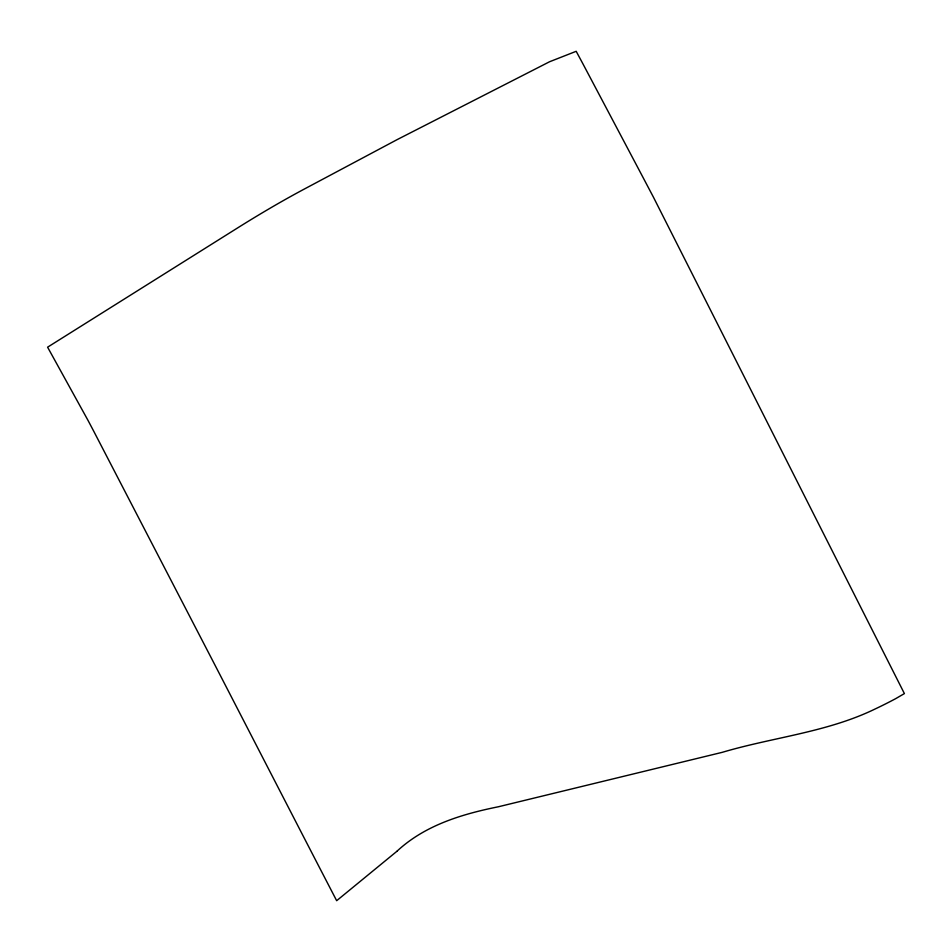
<?xml version="1.0" encoding="UTF-8"?>
<svg xmlns="http://www.w3.org/2000/svg" width="952" height="952" viewBox="0 0 952 952"><rect width="100%" height="100%" fill="white"/><g stroke="black" fill="none" stroke-linecap="round" stroke-linejoin="round"><path stroke-width="1.43" d="M396.829 851.362L336.663 900.699L325.322 878.827A611.565 12.721 62.5 0 1 306.627 842.698L230.765 695.686A579.887 12.055 62.5 0 0 211.88 659.117L94.069 431.863A53.609 1.119 62.5 0 0 87.858 420.118L47.6 347.183L238.452 227.397A388.44 118.464 -27.9 0 1 270.368 208.06A310.269 94.629 -27.9 0 1 302.784 189.864L396.936 139.73L549.566 61.749L576.186 51.301L582.755 63.534A66.628 1.38 62.5 0 1 586.92 71.388L636.698 165.47A623.703 12.971 62.5 0 1 653.417 197.147L904.4 693.591L895.642 698.673A141.527 43.161 -27.9 0 1 874.947 709.073C826.979 732.338 772.81 737.288 722.175 752.354L498.467 806.749C461.851 814.138 424.806 825.241 396.829 851.362"/></g></svg>
